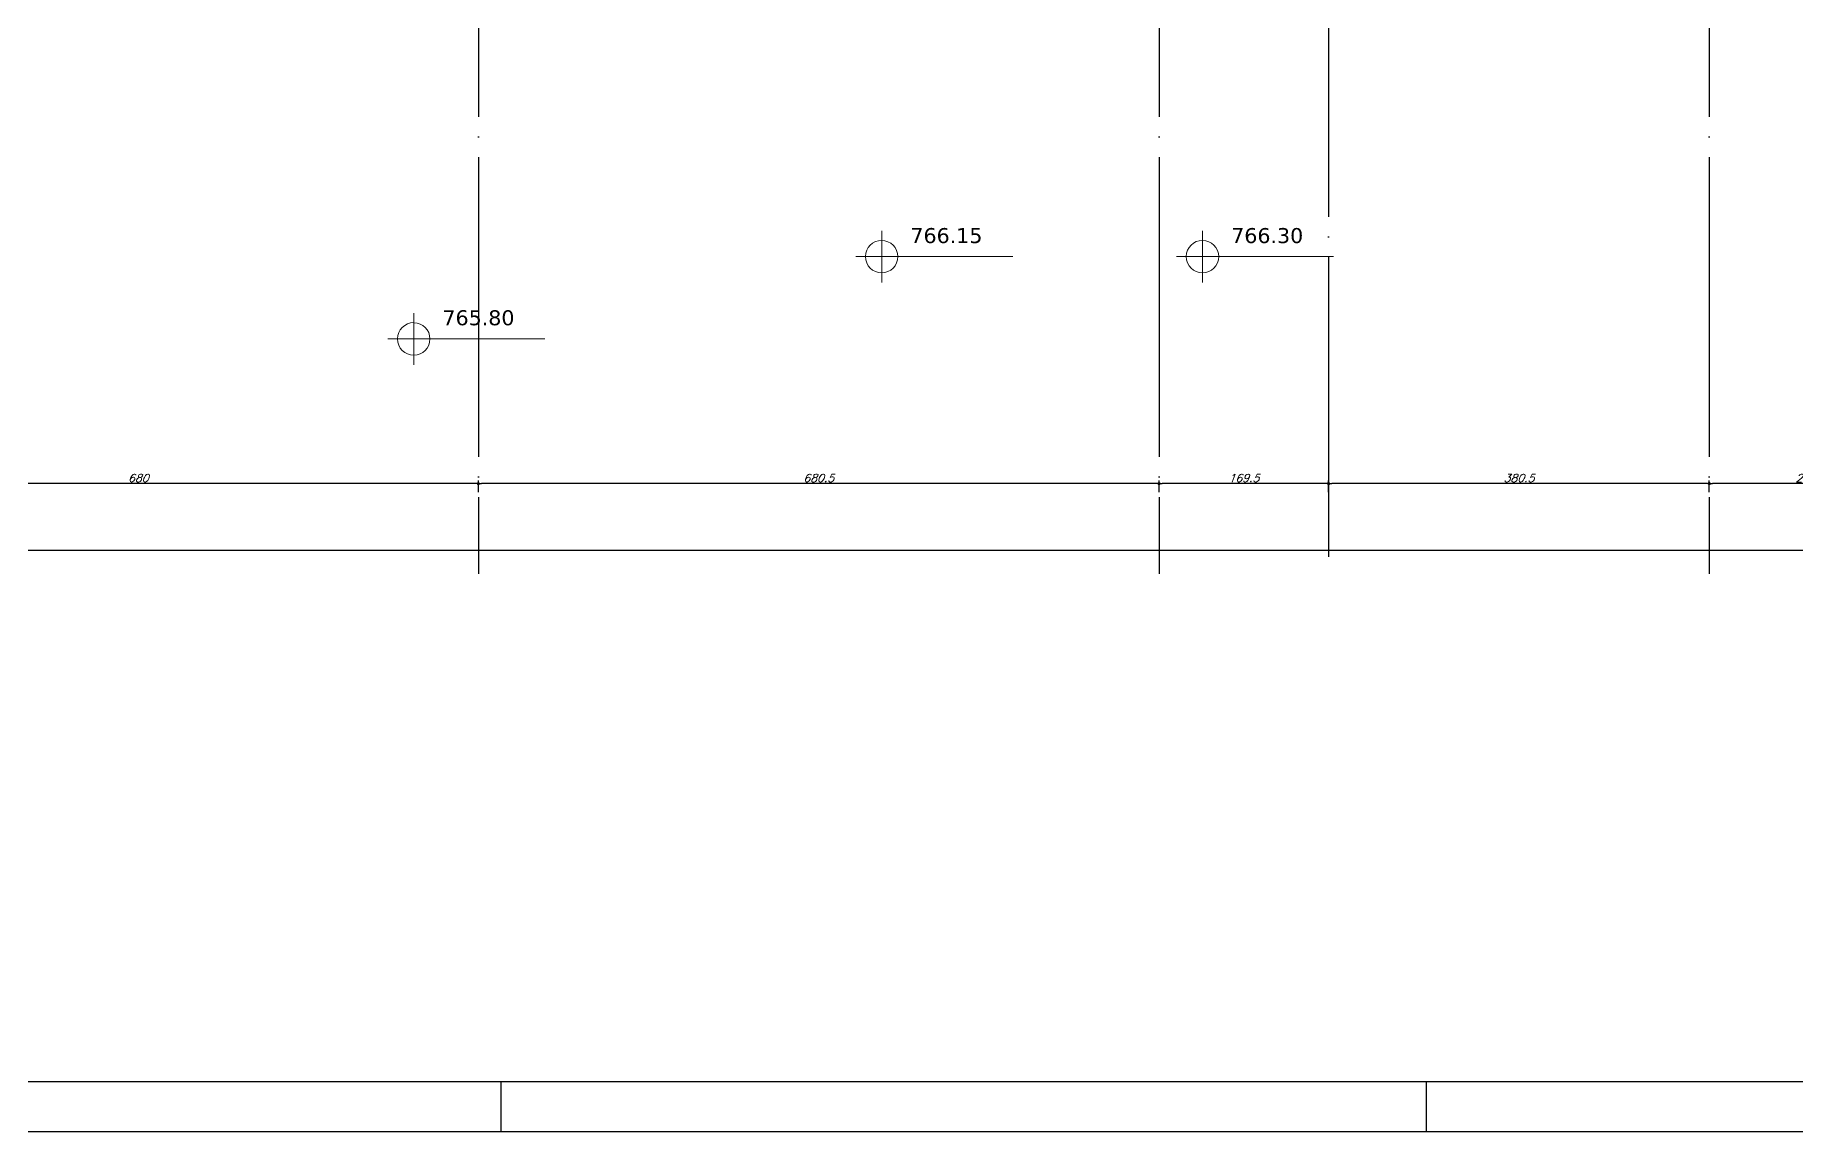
# Model space of a CAD drawing. Extents: x -4172 to 5483, y -2094 to 2406.
# Drawn here: x -2383 to -623, y -2094 to -998 of the extents above; entities that cross this region are included whole.
import ezdxf
from ezdxf.enums import TextEntityAlignment as Align

# ---------------------------------------------------------------- set-up
doc = ezdxf.new("R2010")
doc.units = 0
doc.header["$LTSCALE"] = 50
doc.header["$MEASUREMENT"] = 0
doc.linetypes.add('EIXO', pattern=[6.8, 6, -0.4, 0, -0.4])
doc.layers.get('0').update_dxf_attribs({"linetype": 'CONTINUOUS'})
doc.layers.get('DEFPOINTS').update_dxf_attribs({"linetype": 'CONTINUOUS'})
doc.layers.add('A-ANNO-NOTE', color=253, linetype='CONTINUOUS', lineweight=9)
for name, color, linetype in [('F-COTAS', 106, 'CONTINUOUS'), ('F-EIXO', 12, 'EIXO'), ('F-MARGEM', 1, 'CONTINUOUS'), ('F-TEXTO', 6, 'CONTINUOUS')]:
    doc.layers.add(name, color=color, linetype=linetype)
doc.styles.add('CP-TEXT-INCL', font='romans.shx', dxfattribs={"oblique": 20})
doc.styles.add('ROMANS', font='romans.shx')
doc.styles.add('Verdana_3', font='verdana.ttf', dxfattribs={"height": 20})
doc.dimstyles.new('CP-COTAS-50', dxfattribs={"dimscale": 0.64, "dimtxt": 12.5, "dimasz": 5, "dimexe": 5, "dimexo": 5, "dimgap": 2.5, "dimtad": 1, "dimdec": 1, "dimdsep": 46, "dimtxsty": 'CP-TEXT-INCL', "dimblk1": 'DOT', "dimblk2": 'DOT', "dimsah": 1, "dimcen": 9, "dimclrd": 256, "dimclre": 256, "dimclrt": 256, "dimadec": 0, "dimazin": 0, "dimtfac": 1, "dimtdec": 1, "dimtmove": 2, "dimatfit": 3, "dimldrblk": 'DOT', "dimfxl": 0, "dimtolj": 1, "dimarcsym": 0})

# ---------------------------------------------------------------- blocks, each defined once
blk = doc.blocks.new('*U45')
at = {"layer": 'F-EIXO'}
blk.add_line((0, 0), (0, -3477.9), dxfattribs=at)
at = {"layer": 'F-TEXTO', "style": 'ROMANS'}
blk.add_attdef('EIXO', text='', height=17.5, rotation=360, dxfattribs=at).set_placement((0, 28.2), align=Align.MIDDLE_CENTER)
blk = doc.blocks.new('*U47')
at = {"layer": 'F-EIXO'}
blk.add_line((0, 0), (0, -3477.9), dxfattribs=at)
at = {"layer": 'F-TEXTO', "style": 'ROMANS'}
blk.add_attdef('EIXO', text='', height=17.5, rotation=360, dxfattribs=at).set_placement((0, 28.2), align=Align.MIDDLE_CENTER)
blk = doc.blocks.new('*U42')
at = {"layer": 'F-EIXO'}
blk.add_line((0, 0), (0, -3377.9), dxfattribs=at)
at = {"layer": 'F-TEXTO', "style": 'ROMANS'}
blk.add_attdef('EIXO', text='', height=17.5, rotation=360, dxfattribs=at).set_placement((0, 28.2), align=Align.MIDDLE_CENTER)
blk = doc.blocks.new('*U15')
at = {"layer": 'F-EIXO'}
blk.add_line((0, 0), (0, -3477.9), dxfattribs=at)
at = {"layer": 'F-TEXTO', "style": 'ROMANS'}
blk.add_attdef('EIXO', text='', height=17.5, rotation=360, dxfattribs=at).set_placement((0, 28.2), align=Align.MIDDLE_CENTER)
blk = doc.blocks.new('A0-4L_900')
at = {"layer": 'F-MARGEM', "color": 2}
for p, q in [((44.9, 1), (44.9, 0)), ((63.4, 1), (63.4, 0))]:
    blk.add_line(p, q, dxfattribs=at)
blk.add_lwpolyline([(0, 0), (0, 90), (192.9, 90), (192.9, 0)], close=True, dxfattribs=at)
at = {"layer": 'F-MARGEM', "color": 7}
blk.add_lwpolyline([(2.5, 89), (191.9, 89), (191.9, 1), (2.5, 1)], close=True, dxfattribs=at)
blk = doc.blocks.new('_DOT')
at = {"color": 0, "linetype": 'ByBlock'}
blk.add_line((-0.5, 0), (-1, 0), dxfattribs=at)
at = {"color": 0, "linetype": 'ByBlock', "const_width": 0.5}
blk.add_lwpolyline([(-0.25, 0, 1), (0.25, 0, 1)], format="xyb", close=True, dxfattribs=at)
blk = doc.blocks.new('*D49')
at = {"layer": 'DEFPOINTS', "color": 0, "linetype": 'Continuous', "transparency": 16777216}
for p in [(-3540, -934.5), (3264.5, -934.5), (3264.5, -1512.9)]:
    blk.add_point(p, dxfattribs=at)
at = {"layer": 'F-COTAS', "linetype": 'Continuous', "lineweight": -2, "transparency": 16777216}
for p, q in [((-3540, -937.7), (-3540, -1516.1)), ((3264.5, -937.7), (3264.5, -1516.1)), ((-3536.8, -1512.9), (3261.3, -1512.9))]:
    blk.add_line(p, q, dxfattribs=at)
at = {"layer": 'F-COTAS', "linetype": 'Continuous', "lineweight": -2, "transparency": 16777216, "xscale": 3.2, "yscale": 3.2, "zscale": 3.2, "rotation": 180}
blk.add_blockref('_DOT', (-3540, -1512.9), dxfattribs=at)
at = {"layer": 'F-COTAS', "linetype": 'Continuous', "lineweight": -2, "transparency": 16777216, "xscale": 3.2, "yscale": 3.2, "zscale": 3.2}
blk.add_blockref('_DOT', (3264.5, -1512.9), dxfattribs=at)
at = {"layer": 'F-COTAS', "linetype": 'Continuous', "transparency": 16777216, "insert": (-137.8, -1507.3), "char_height": 8, "attachment_point": 5, "style": 'CP-TEXT-INCL'}
blk.add_mtext('\\A1;6804.5', dxfattribs=at)
blk = doc.blocks.new('*D65')
at = {"layer": 'DEFPOINTS', "color": 0, "linetype": 'Continuous', "transparency": 16777216}
for p in [(-709.5, -1446.2), (-709.5, -1457.8), (-506, -1457.8)]:
    blk.add_point(p, dxfattribs=at)
at = {"layer": 'F-COTAS', "linetype": 'Continuous', "lineweight": -2, "transparency": 16777216}
for p, q in [((-709.5, -1454.6), (-709.5, -1443)), ((-506, -1454.6), (-506, -1443)), ((-509.2, -1446.2), (-706.3, -1446.2))]:
    blk.add_line(p, q, dxfattribs=at)
at = {"layer": 'F-COTAS', "linetype": 'Continuous', "lineweight": -2, "transparency": 16777216, "xscale": 3.2, "yscale": 3.2, "zscale": 3.2, "rotation": 180}
blk.add_blockref('_DOT', (-709.5, -1446.2), dxfattribs=at)
at = {"layer": 'F-COTAS', "linetype": 'Continuous', "lineweight": -2, "transparency": 16777216, "xscale": 3.2, "yscale": 3.2, "zscale": 3.2}
blk.add_blockref('_DOT', (-506, -1446.2), dxfattribs=at)
at = {"layer": 'F-COTAS', "linetype": 'Continuous', "transparency": 16777216, "insert": (-607.8, -1440.6), "char_height": 8, "attachment_point": 5, "style": 'CP-TEXT-INCL'}
blk.add_mtext('\\A1;203.5', dxfattribs=at)
blk = doc.blocks.new('*D66')
at = {"layer": 'DEFPOINTS', "color": 0, "linetype": 'Continuous', "transparency": 16777216}
for p in [(-1090, -1446.2), (-1090, -1457.8), (-709.5, -1457.8)]:
    blk.add_point(p, dxfattribs=at)
at = {"layer": 'F-COTAS', "linetype": 'Continuous', "lineweight": -2, "transparency": 16777216}
for p, q in [((-1090, -1454.6), (-1090, -1443)), ((-709.5, -1454.6), (-709.5, -1443)), ((-712.7, -1446.2), (-1086.8, -1446.2))]:
    blk.add_line(p, q, dxfattribs=at)
at = {"layer": 'F-COTAS', "linetype": 'Continuous', "lineweight": -2, "transparency": 16777216, "xscale": 3.2, "yscale": 3.2, "zscale": 3.2, "rotation": 180}
blk.add_blockref('_DOT', (-1090, -1446.2), dxfattribs=at)
at = {"layer": 'F-COTAS', "linetype": 'Continuous', "lineweight": -2, "transparency": 16777216, "xscale": 3.2, "yscale": 3.2, "zscale": 3.2}
blk.add_blockref('_DOT', (-709.5, -1446.2), dxfattribs=at)
at = {"layer": 'F-COTAS', "linetype": 'Continuous', "transparency": 16777216, "insert": (-899.8, -1440.6), "char_height": 8, "attachment_point": 5, "style": 'CP-TEXT-INCL'}
blk.add_mtext('\\A1;380.5', dxfattribs=at)
blk = doc.blocks.new('*D67')
at = {"layer": 'DEFPOINTS', "color": 0, "linetype": 'Continuous', "transparency": 16777216}
for p in [(-1259.5, -1446.2), (-1259.5, -1457.8), (-1090, -1457.8)]:
    blk.add_point(p, dxfattribs=at)
at = {"layer": 'F-COTAS', "linetype": 'Continuous', "lineweight": -2, "transparency": 16777216}
for p, q in [((-1259.5, -1454.6), (-1259.5, -1443)), ((-1090, -1454.6), (-1090, -1443)), ((-1093.2, -1446.2), (-1256.3, -1446.2))]:
    blk.add_line(p, q, dxfattribs=at)
at = {"layer": 'F-COTAS', "linetype": 'Continuous', "lineweight": -2, "transparency": 16777216, "xscale": 3.2, "yscale": 3.2, "zscale": 3.2, "rotation": 180}
blk.add_blockref('_DOT', (-1259.5, -1446.2), dxfattribs=at)
at = {"layer": 'F-COTAS', "linetype": 'Continuous', "lineweight": -2, "transparency": 16777216, "xscale": 3.2, "yscale": 3.2, "zscale": 3.2}
blk.add_blockref('_DOT', (-1090, -1446.2), dxfattribs=at)
at = {"layer": 'F-COTAS', "linetype": 'Continuous', "transparency": 16777216, "insert": (-1174.8, -1440.6), "char_height": 8, "attachment_point": 5, "style": 'CP-TEXT-INCL'}
blk.add_mtext('\\A1;169.5', dxfattribs=at)
blk = doc.blocks.new('*D68')
at = {"layer": 'DEFPOINTS', "color": 0, "linetype": 'Continuous', "transparency": 16777216}
for p in [(-1940, -1446.2), (-1940, -1457.8), (-1259.5, -1457.8)]:
    blk.add_point(p, dxfattribs=at)
at = {"layer": 'F-COTAS', "linetype": 'Continuous', "lineweight": -2, "transparency": 16777216}
for p, q in [((-1940, -1454.6), (-1940, -1443)), ((-1259.5, -1454.6), (-1259.5, -1443)), ((-1262.7, -1446.2), (-1936.8, -1446.2))]:
    blk.add_line(p, q, dxfattribs=at)
at = {"layer": 'F-COTAS', "linetype": 'Continuous', "lineweight": -2, "transparency": 16777216, "xscale": 3.2, "yscale": 3.2, "zscale": 3.2, "rotation": 180}
blk.add_blockref('_DOT', (-1940, -1446.2), dxfattribs=at)
at = {"layer": 'F-COTAS', "linetype": 'Continuous', "lineweight": -2, "transparency": 16777216, "xscale": 3.2, "yscale": 3.2, "zscale": 3.2}
blk.add_blockref('_DOT', (-1259.5, -1446.2), dxfattribs=at)
at = {"layer": 'F-COTAS', "linetype": 'Continuous', "transparency": 16777216, "insert": (-1599.8, -1440.6), "char_height": 8, "attachment_point": 5, "style": 'CP-TEXT-INCL'}
blk.add_mtext('\\A1;680.5', dxfattribs=at)
blk = doc.blocks.new('*D69')
at = {"layer": 'DEFPOINTS', "color": 0, "linetype": 'Continuous', "transparency": 16777216}
for p in [(-2620, -1446.2), (-2620, -1457.8), (-1940, -1457.8)]:
    blk.add_point(p, dxfattribs=at)
at = {"layer": 'F-COTAS', "linetype": 'Continuous', "lineweight": -2, "transparency": 16777216}
for p, q in [((-2620, -1454.6), (-2620, -1443)), ((-1940, -1454.6), (-1940, -1443)), ((-1943.2, -1446.2), (-2616.8, -1446.2))]:
    blk.add_line(p, q, dxfattribs=at)
at = {"layer": 'F-COTAS', "linetype": 'Continuous', "lineweight": -2, "transparency": 16777216, "xscale": 3.2, "yscale": 3.2, "zscale": 3.2, "rotation": 180}
blk.add_blockref('_DOT', (-2620, -1446.2), dxfattribs=at)
at = {"layer": 'F-COTAS', "linetype": 'Continuous', "lineweight": -2, "transparency": 16777216, "xscale": 3.2, "yscale": 3.2, "zscale": 3.2}
blk.add_blockref('_DOT', (-1940, -1446.2), dxfattribs=at)
at = {"layer": 'F-COTAS', "linetype": 'Continuous', "transparency": 16777216, "insert": (-2280, -1440.6), "char_height": 8, "attachment_point": 5, "style": 'CP-TEXT-INCL'}
blk.add_mtext('\\A1;680', dxfattribs=at)
blk = doc.blocks.new('LGN-COTA - LGN-COTA-475391-Térreo')
at = {"layer": 'A-ANNO-NOTE'}
for p, q in [((-0.009, -0.238), (-0.009, 0.28)), ((-0.268, 0.021), (1.302, 0.021))]:
    blk.add_line(p, q, dxfattribs=at)
for centre, start, end in [((-0.009, 0.022), 90, 180), ((-0.009, 0.021), 360, 90), ((-0.009, 0.021), 180, 270), ((-0.009, 0.021), 270, 0)]:
    blk.add_arc(centre, 0.162, start, end, dxfattribs=at)
blk = doc.blocks.new('zw$7512')
at = {"layer": 'A-ANNO-NOTE', "xscale": 100, "yscale": 100, "zscale": 100}
for p in [(-1336.4, -1435.3), (-1015.7, -1435.3), (-1804.2, -1517.6)]:
    blk.add_blockref('LGN-COTA - LGN-COTA-475391-Térreo', p, dxfattribs=at)
at = {"layer": 'A-ANNO-NOTE', "style": 'Verdana_3'}
for s, p in [('766.15', (-1308.6, -1419.6)), ('766.30', (-987.9, -1419.6)), ('765.80', (-1776.4, -1501.8))]:
    blk.add_text(s, height=15, dxfattribs=at).set_placement(p)

msp = doc.modelspace()

# ---------------------------------------------------------------- block references
at = {"layer": 'A-ANNO-NOTE', "linetype": 'Continuous'}
msp.add_blockref('zw$7512', (-199.5, 214), dxfattribs=at)
at = {"layer": 'F-EIXO', "linetype": 'Continuous'}
for name, p in [('*U47', (-1940, 1941.357)), ('*U15', (-1259.5, 1941.357)), ('*U45', (-709.5, 1941.357)), ('*U42', (-1090, 1841.357))]:
    msp.add_blockref(name, p, dxfattribs=at)
at = {"layer": 'F-MARGEM', "linetype": 'Continuous', "xscale": 50, "yscale": 50, "zscale": 50}
msp.add_blockref('A0-4L_900', (-4162.376, -2094.493), dxfattribs=at)

# ---------------------------------------------------------------- dimensions: what is measured, and where the dimension line sits
at = {"layer": 'F-COTAS', "linetype": 'Continuous'}
for base, p1, p2, picture, middle in [((3264.5, -1512.867), (-3540, -934.5), (3264.5, -934.5), '*D49', (-137.75, -1507.267)), ((-2620, -1446.152), (-1940, -1457.806), (-2620, -1457.806), '*D69', (-2280, -1440.552)), ((-1940, -1446.152), (-1259.5, -1457.806), (-1940, -1457.806), '*D68', (-1599.75, -1440.552)), ((-1259.5, -1446.152), (-1090, -1457.806), (-1259.5, -1457.806), '*D67', (-1174.75, -1440.552)), ((-1090, -1446.152), (-709.5, -1457.806), (-1090, -1457.806), '*D66', (-899.75, -1440.552)), ((-709.5, -1446.152), (-506, -1457.806), (-709.5, -1457.806), '*D65', (-607.75, -1440.552))]:
    dim = msp.add_linear_dim(base=base, p1=p1, p2=p2, dimstyle='CP-COTAS-50', dxfattribs=at)
    dim.commit()
    dim.dimension.update_dxf_attribs({"geometry": picture, "text_midpoint": middle})

doc.saveas('drawing.dxf')
